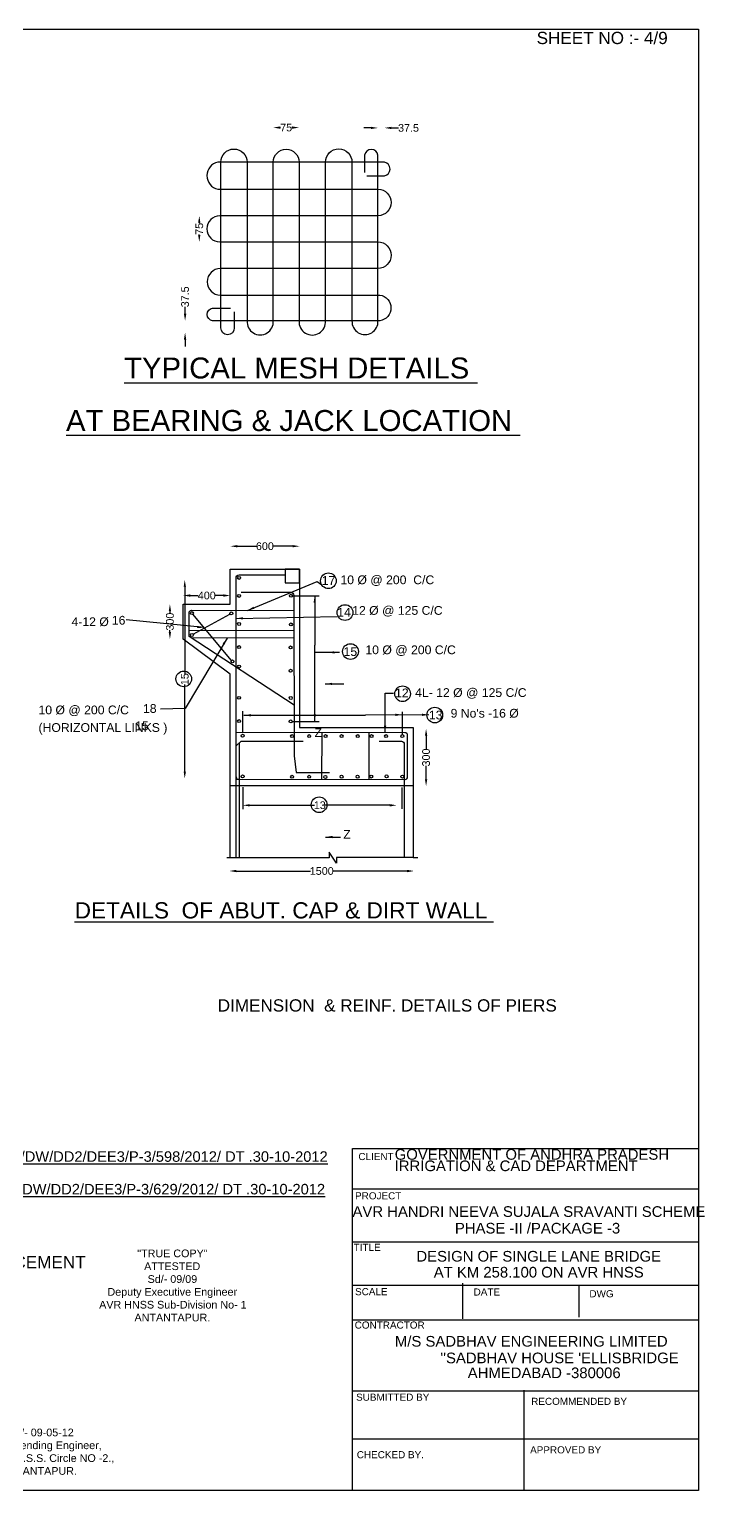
# Model space of a CAD drawing. Header units: millimetres. Extents: x 5124 to 5089730, y 2311 to 88862496.
# Drawn here: x 2551941 to 2561601, y 44414777 to 44435675 of the extents above; entities that cross this region are included whole.
import ezdxf

# ---------------------------------------------------------------- set-up
doc = ezdxf.new("R2010")
doc.units = ezdxf.units.MM
doc.header["$MEASUREMENT"] = 0
for name, color, linetype in [('DIMENSION', 7, 'Continuous'), ('DRAWING', 2, 'Continuous'), ('TEXT', 7, 'Continuous')]:
    doc.layers.add(name, color=color, linetype=linetype)
doc.styles.get("Standard").update_dxf_attribs({"font": 'arial.ttf'})
doc.dimstyles.get("Standard").update_dxf_attribs({"dimtxt": 110, "dimasz": 100, "dimexe": 0.18, "dimexo": 0.0625, "dimgap": 0.09, "dimtad": 0, "dimdec": 0, "dimzin": 0, "dimdsep": 46, "dimtxsty": 'Standard', "dimcen": 0.09, "dimse1": 1, "dimse2": 1, "dimadec": 0, "dimazin": 0, "dimtfac": 1, "dimtdec": 0, "dimtofl": 0, "dimtmove": 0, "dimatfit": 3, "dimfxl": 1, "dimtolj": 1, "dimtzin": 0, "dimarcsym": 0})

# ---------------------------------------------------------------- blocks, each defined once
blk = doc.blocks.new('*D87')
at = {"layer": 'Defpoints', "color": 0, "transparency": 16777216}
for p in [(2555800, 44434269), (2555431, 44433774), (2555800, 44433774)]:
    blk.add_point(p, dxfattribs=at)
at = {"layer": 'DIMENSION', "color": 0, "lineweight": -2, "transparency": 16777216}
for p, q in [((2555531, 44434269), (2555536, 44434269)), ((2555700, 44434269), (2555694, 44434269))]:
    blk.add_line(p, q, dxfattribs=at)
at = {"layer": 'DIMENSION', "color": 0, "transparency": 16777216}
for points in [[(2555531, 44434286), (2555531, 44434252), (2555431, 44434269)], [(2555700, 44434286), (2555700, 44434252), (2555800, 44434269)]]:
    blk.add_solid(points, dxfattribs=at)
at = {"layer": 'DIMENSION', "color": 0, "transparency": 16777216, "insert": (2555615, 44434269), "char_height": 110, "attachment_point": 5}
blk.add_mtext('\\A1;75', dxfattribs=at)
blk = doc.blocks.new('*D88')
at = {"layer": 'Defpoints', "color": 0, "transparency": 16777216}
for p in [(2557021, 44434264), (2556928, 44433774), (2557021, 44433774)]:
    blk.add_point(p, dxfattribs=at)
at = {"layer": 'DIMENSION', "color": 0, "lineweight": -2, "transparency": 16777216}
for p, q in [((2556828, 44434264), (2556728, 44434264)), ((2557121, 44434264), (2557221, 44434264))]:
    blk.add_line(p, q, dxfattribs=at)
at = {"layer": 'DIMENSION', "color": 0, "transparency": 16777216}
for points in [[(2556828, 44434281), (2556828, 44434248), (2556928, 44434264)], [(2557121, 44434281), (2557121, 44434248), (2557021, 44434264)]]:
    blk.add_solid(points, dxfattribs=at)
at = {"layer": 'DIMENSION', "color": 0, "transparency": 16777216, "insert": (2557365, 44434264), "char_height": 110, "attachment_point": 5}
blk.add_mtext('\\A1;37.5', dxfattribs=at)
blk = doc.blocks.new('*D89')
at = {"layer": 'Defpoints', "color": 0, "transparency": 16777216}
for p in [(2554373, 44433008), (2554681, 44433008), (2554723, 44432634)]:
    blk.add_point(p, dxfattribs=at)
at = {"layer": 'DIMENSION', "color": 0, "lineweight": -2, "transparency": 16777216}
for p, q in [((2554373, 44432908), (2554373, 44432900)), ((2554373, 44432734), (2554373, 44432742))]:
    blk.add_line(p, q, dxfattribs=at)
at = {"layer": 'DIMENSION', "color": 0, "transparency": 16777216}
for points in [[(2554356, 44432908), (2554389, 44432908), (2554373, 44433008)], [(2554356, 44432734), (2554389, 44432734), (2554373, 44432634)]]:
    blk.add_solid(points, dxfattribs=at)
at = {"layer": 'DIMENSION', "color": 0, "transparency": 16777216, "insert": (2554373, 44432821), "char_height": 110, "attachment_point": 5, "rotation": 90}
blk.add_mtext('\\A1;75', dxfattribs=at)
blk = doc.blocks.new('*D90')
at = {"layer": 'Defpoints', "color": 0, "transparency": 16777216}
for p in [(2554170, 44431506), (2554681, 44431506), (2554706, 44431338)]:
    blk.add_point(p, dxfattribs=at)
at = {"layer": 'DIMENSION', "color": 0, "lineweight": -2, "transparency": 16777216}
for p, q in [((2554170, 44431606), (2554170, 44431706)), ((2554170, 44431238), (2554170, 44431138))]:
    blk.add_line(p, q, dxfattribs=at)
at = {"layer": 'DIMENSION', "color": 0, "transparency": 16777216}
for points in [[(2554153, 44431606), (2554187, 44431606), (2554170, 44431506)], [(2554153, 44431238), (2554187, 44431238), (2554170, 44431338)]]:
    blk.add_solid(points, dxfattribs=at)
at = {"layer": 'DIMENSION', "color": 0, "transparency": 16777216, "insert": (2554170, 44431849), "char_height": 110, "attachment_point": 5, "rotation": 90}
blk.add_mtext('\\A1;37.5', dxfattribs=at)
blk = doc.blocks.new('*D91')
at = {"layer": 'Defpoints', "color": 0, "transparency": 16777216}
for p in [(2555807, 44428283), (2554816, 44427955), (2555807, 44427955)]:
    blk.add_point(p, dxfattribs=at)
at = {"layer": 'DIMENSION', "color": 0, "lineweight": -2, "transparency": 16777216}
for p, q in [((2554916, 44428283), (2555190, 44428283)), ((2555707, 44428283), (2555433, 44428283))]:
    blk.add_line(p, q, dxfattribs=at)
at = {"layer": 'DIMENSION', "color": 0, "transparency": 16777216}
for points in [[(2554916, 44428300), (2554916, 44428267), (2554816, 44428283)], [(2555707, 44428300), (2555707, 44428267), (2555807, 44428283)]]:
    blk.add_solid(points, dxfattribs=at)
at = {"layer": 'DIMENSION', "color": 0, "transparency": 16777216, "insert": (2555311, 44428283), "char_height": 110, "attachment_point": 5}
blk.add_mtext('\\A1;600', dxfattribs=at)
blk = doc.blocks.new('*D92')
at = {"layer": 'Defpoints', "color": 0, "transparency": 16777216}
for p in [(2554816, 44427578), (2554143, 44427455), (2554816, 44427455)]:
    blk.add_point(p, dxfattribs=at)
at = {"layer": 'DIMENSION', "color": 0, "lineweight": -2, "transparency": 16777216}
for p, q in [((2554243, 44427578), (2554356, 44427578)), ((2554716, 44427578), (2554603, 44427578))]:
    blk.add_line(p, q, dxfattribs=at)
at = {"layer": 'DIMENSION', "color": 0, "transparency": 16777216}
for points in [[(2554243, 44427595), (2554243, 44427561), (2554143, 44427578)], [(2554716, 44427595), (2554716, 44427561), (2554816, 44427578)]]:
    blk.add_solid(points, dxfattribs=at)
at = {"layer": 'DIMENSION', "color": 0, "transparency": 16777216, "insert": (2554480, 44427578), "char_height": 110, "attachment_point": 5}
blk.add_mtext('\\A1;400', dxfattribs=at)
blk = doc.blocks.new('*D93')
at = {"layer": 'Defpoints', "color": 0, "transparency": 16777216}
for p in [(2553953, 44427455), (2554143, 44427455), (2554143, 44426955)]:
    blk.add_point(p, dxfattribs=at)
at = {"layer": 'DIMENSION', "color": 0, "lineweight": -2, "transparency": 16777216}
for p, q in [((2553953, 44427355), (2553953, 44427326)), ((2553953, 44427055), (2553953, 44427084))]:
    blk.add_line(p, q, dxfattribs=at)
at = {"layer": 'DIMENSION', "color": 0, "transparency": 16777216}
for points in [[(2553936, 44427355), (2553969, 44427355), (2553953, 44427455)], [(2553936, 44427055), (2553969, 44427055), (2553953, 44426955)]]:
    blk.add_solid(points, dxfattribs=at)
at = {"layer": 'DIMENSION', "color": 0, "transparency": 16777216, "insert": (2553953, 44427205), "char_height": 110, "attachment_point": 5, "rotation": 90}
blk.add_mtext('\\A1;300', dxfattribs=at)
blk = doc.blocks.new('*D94')
at = {"layer": 'Defpoints', "color": 0, "transparency": 16777216}
for p in [(2554816, 44427803), (2554165, 44424961), (2554816, 44424961)]:
    blk.add_point(p, dxfattribs=at)
at = {"layer": 'DIMENSION', "color": 0, "lineweight": -2, "transparency": 16777216}
for p, q in [((2554165, 44427703), (2554165, 44426456)), ((2554165, 44425061), (2554165, 44426308))]:
    blk.add_line(p, q, dxfattribs=at)
at = {"layer": 'DIMENSION', "color": 0, "transparency": 16777216}
for points in [[(2554149, 44427703), (2554182, 44427703), (2554165, 44427803)], [(2554149, 44425061), (2554182, 44425061), (2554165, 44424961)]]:
    blk.add_solid(points, dxfattribs=at)
at = {"layer": 'DIMENSION', "color": 0, "transparency": 16777216, "insert": (2554165, 44426382), "char_height": 110, "attachment_point": 5, "rotation": 90}
blk.add_mtext('\\A1;15', dxfattribs=at)
blk = doc.blocks.new('*D95')
at = {"layer": 'Defpoints', "color": 0, "transparency": 16777216}
for p in [(2554995, 44424602), (2557197, 44424602), (2557197, 44424579)]:
    blk.add_point(p, dxfattribs=at)
at = {"layer": 'DIMENSION', "color": 0, "lineweight": -2, "transparency": 16777216}
for p, q in [((2555095, 44424579), (2556022, 44424579)), ((2557097, 44424579), (2556170, 44424579))]:
    blk.add_line(p, q, dxfattribs=at)
at = {"layer": 'DIMENSION', "color": 0, "transparency": 16777216}
for points in [[(2555095, 44424595), (2555095, 44424562), (2554995, 44424579)], [(2557097, 44424595), (2557097, 44424562), (2557197, 44424579)]]:
    blk.add_solid(points, dxfattribs=at)
at = {"layer": 'DIMENSION', "color": 0, "transparency": 16777216, "insert": (2556096, 44424579), "char_height": 110, "attachment_point": 5}
blk.add_mtext('\\A1;13', dxfattribs=at)
blk = doc.blocks.new('*D96')
at = {"layer": 'Defpoints', "color": 0, "transparency": 16777216}
for p in [(2554803, 44423631), (2557444, 44423639), (2557444, 44423631)]:
    blk.add_point(p, dxfattribs=at)
at = {"layer": 'DIMENSION', "color": 0, "lineweight": -2, "transparency": 16777216}
for p, q in [((2554903, 44423639), (2555965, 44423639)), ((2557344, 44423639), (2556283, 44423639))]:
    blk.add_line(p, q, dxfattribs=at)
at = {"layer": 'DIMENSION', "color": 0, "transparency": 16777216}
for points in [[(2554903, 44423656), (2554903, 44423622), (2554803, 44423639)], [(2557344, 44423656), (2557344, 44423622), (2557444, 44423639)]]:
    blk.add_solid(points, dxfattribs=at)
at = {"layer": 'DIMENSION', "color": 0, "transparency": 16777216, "insert": (2556124, 44423639), "char_height": 110, "attachment_point": 5}
blk.add_mtext('\\A1;1500', dxfattribs=at)
blk = doc.blocks.new('*D98')
at = {"layer": 'Defpoints', "color": 0, "transparency": 16777216}
for p in [(2557616, 44425674), (2557648, 44425674), (2557648, 44424851)]:
    blk.add_point(p, dxfattribs=at)
at = {"layer": 'DIMENSION', "color": 0, "lineweight": -2, "transparency": 16777216}
for p, q in [((2557616, 44425574), (2557616, 44425383)), ((2557616, 44424951), (2557616, 44425141))]:
    blk.add_line(p, q, dxfattribs=at)
at = {"layer": 'DIMENSION', "color": 0, "transparency": 16777216}
for points in [[(2557600, 44425574), (2557633, 44425574), (2557616, 44425674)], [(2557600, 44424951), (2557633, 44424951), (2557616, 44424851)]]:
    blk.add_solid(points, dxfattribs=at)
at = {"layer": 'DIMENSION', "color": 0, "transparency": 16777216, "insert": (2557616, 44425262), "char_height": 110, "attachment_point": 5, "rotation": 90}
blk.add_mtext('\\A1;300', dxfattribs=at)

msp = doc.modelspace()

# ---------------------------------------------------------------- linework, layer by layer
at = {"layer": 'DIMENSION', "color": 0}
for centre in [(2556219.4, 44427788.7), (2556456.7, 44427335), (2556535.2, 44426777.4), (2554150.5, 44426386.2), (2557280.4, 44426173.1), (2557740.7, 44425869.2), (2556086.4, 44424586)]:
    msp.add_circle(centre, 112.1, dxfattribs=at)
at = {"layer": 'DRAWING', "color": 0}
for points in [[(2532635.2, 44435675.3), (2561511.4, 44435675.3), (2561511.4, 44414779.2), (2532635.2, 44414779.2)], [(2555806.5, 44427955.5), (2555600.6, 44427955.5), (2555600.6, 44427759.8), (2555806.5, 44427759.8)]]:
    msp.add_lwpolyline(points, close=True, dxfattribs=at)
for points in [[(2554874, 44431633.1), (2554874, 44431403.7, -1), (2554680.8, 44431403.7), (2554680.8, 44433774.5, -1), (2555056.8, 44433774.5), (2555056.8, 44431506.1, 1.0791638), (2555430.6, 44431506.1), (2555430.6, 44433774.5, -1), (2555799.6, 44433774.5), (2555799.6, 44431506.1, 1.0803483), (2556176.8, 44431506.1), (2556176.8, 44433774.5, -1), (2556556.4, 44433774.5), (2556556.4, 44431506.1, 1.0561942), (2556928.3, 44431506.1), (2556928.3, 44433873.5, 0.8817467), (2556737.8, 44433873.5), (2556737.8, 44433625.1)], [(2556770.6, 44433578.2), (2557021.4, 44433578.2, 0.806634), (2557021.4, 44433774.5), (2554639.9, 44433774.5, 0.8166518), (2554639.9, 44433389), (2556930.7, 44433389, -0.9654408), (2556930.7, 44433008), (2554668.4, 44433008, 1), (2554668.4, 44432634), (2556927.4, 44432634, -1), (2556927.4, 44432254.2), (2554676, 44432254.2, 1), (2554676, 44431874), (2556954, 44431874, -0.8647163), (2556954, 44431506.1), (2554562, 44431506.1, -0.8431059), (2554562, 44431688.1), (2554819.6, 44431688.1)], [(2554897.9, 44423827.2), (2554897.9, 44427829.7, -0.4326984), (2554942.8, 44427871.9), (2555600.6, 44427871.9)], [(2554974, 44427626.5), (2555680.8, 44427626.5, -0.45261), (2555723, 44427578.5), (2555729.6, 44425283.6), (2555759.5, 44425047.5), (2556236.4, 44425047.5)], [(2555727.5, 44426011.6), (2554228, 44426994.1), (2554228, 44427329.4, -0.3644182), (2554259.9, 44427367.4), (2555723.6, 44427364.8)], [(2554897.9, 44424987.7), (2554904.2, 44424962.5), (2554911.8, 44424953.5), (2554939.2, 44424951.5), (2557315.4, 44424947.5, 0.4390165), (2557351.9, 44424987.1), (2557351.9, 44425580, 0.4570393), (2557311.7, 44425614.8), (2554897.9, 44425621.8)], [(2556943.9, 44425494.3), (2557264, 44425494.3, -0.4519364), (2557303.1, 44425449.9), (2557303.1, 44423831.4)]]:
    msp.add_lwpolyline(points, format="xyb", dxfattribs=at)
for points in [[(2554816.4, 44423827.2), (2554816.4, 44426452), (2554143.3, 44426954.7), (2554143.3, 44427455.1), (2554816.1, 44427455.1), (2554816.2, 44427955.5)], [(2554816.2, 44427955.5), (2555806.5, 44427955.5), (2555806.5, 44425692.5), (2557431, 44425692.5), (2557431, 44423831.4), (2557498, 44423831.4)], [(2555704.3, 44427574.3), (2556086.9, 44427574.3)], [(2554833.2, 44426651), (2554280.9, 44427311)], [(2554285.2, 44427025.6), (2554812, 44427311.8)], [(2554228, 44427078.3), (2555724.4, 44427082.7)], [(2555724.7, 44426970.9), (2554264.6, 44426970.1)], [(2554995.8, 44425621.6), (2554995.8, 44425925.3)], [(2557279.4, 44425588.6), (2557279.4, 44425915.9)], [(2555700.9, 44425777.4), (2556085.3, 44425777.4)], [(2554897.9, 44425430.1), (2554972.1, 44425493.5), (2555859.6, 44425493.5)], [(2554948.8, 44423827.2), (2554948.8, 44425477.8)], [(2556127.3, 44424949.5), (2556129.3, 44425618.2)], [(2556798.9, 44425616.3), (2556797.7, 44424948.4)], [(2554816.4, 44424863), (2557431, 44424863)], [(2554994.7, 44424837), (2554994.7, 44424525)], [(2557270, 44424832.9), (2557270, 44424528.6)], [(2557431, 44423831.4), (2556333.7, 44423831.4), (2556333.7, 44423749.6), (2556227.8, 44423908.1), (2556227.8, 44423827.2), (2554766.6, 44423827.2)]]:
    msp.add_lwpolyline(points, dxfattribs=at)
for centre in [(2554941.6, 44427829.6), (2554941.6, 44427572.1), (2555683, 44427574.3), (2554267.2, 44427327.3), (2554830.7, 44427322), (2554941.6, 44427171), (2555682.8, 44427165.2), (2554267.4, 44427014), (2554941.6, 44426840.2), (2555678.5, 44426835.4), (2554847.6, 44426635.4), (2554941.6, 44426561.7), (2555679, 44426501.6), (2554941.6, 44426115.1), (2555680.5, 44426113.4), (2554941.6, 44425782.7), (2555679.7, 44425777.4), (2554992.8, 44425572.3), (2555700.3, 44425567.8), (2555944.4, 44425567.6), (2556178.5, 44425567.6), (2556407.9, 44425567.6), (2556638.9, 44425567.6), (2556837, 44425567.6), (2557043.7, 44425567.6), (2557276.3, 44425567.6), (2554993, 44424991.6), (2555700.8, 44424986.3), (2555944.4, 44424986.3), (2556175.8, 44424983.1), (2556407.6, 44424987.4), (2556636.6, 44424987.4), (2556832.2, 44424990), (2557051.1, 44424992.4), (2557276.9, 44424990)]:
    msp.add_circle(centre, 21.2, dxfattribs=at)
at = {"layer": 'TEXT', "color": 0}
msp.add_lwpolyline([(2561511.4, 44414779.2), (2556563.6, 44414779.2), (2556563.6, 44419670), (2561511.4, 44419670)], close=True, dxfattribs=at)
for points in [[(2556563.6, 44419094.9), (2561511.4, 44419094.9)], [(2556563.6, 44418335), (2561511.4, 44418335)], [(2556563.6, 44417716.9), (2561511.4, 44417716.9)], [(2558143.5, 44417234.7), (2558143.5, 44417745.1)], [(2559805.9, 44417257.4), (2559805.9, 44417722.4)], [(2556563.6, 44417223.6), (2561511.4, 44417223.6)], [(2556563.6, 44416205.9), (2561511.4, 44416205.9)], [(2559017.7, 44414777.3), (2559017.7, 44416217.7)], [(2556563.6, 44415519.7), (2561511.4, 44415519.7)]]:
    msp.add_lwpolyline(points, dxfattribs=at)

# ---------------------------------------------------------------- texts
at = {"layer": 'DIMENSION', "insert": (2550691.5, 44415666.2), "char_height": 110, "width": 2818.131, "attachment_point": 1}
msp.add_mtext('\\pi946.74;Sd/- 09-05-12\\P\\pi552.18;Superintending Engineer,\\P\\pi365.64;A.V.R   H.N.S.S. Circle NO -2.,\\P\\pi899.17; ANANTAPUR.', dxfattribs=at)
at = {"layer": 'TEXT', "color": 0}
for s, height, p in [('SHEET NO :- 4/9', 175, (2559197, 44435463.1)), ('%%UTYPICAL MESH DETAILS ', 300, (2553297.2, 44430681.3)), ('%%UAT BEARING & JACK LOCATION ', 300, (2552467.1, 44429930.4)), ('17', 125, (2556124, 44427730.7)), ('10 Ø @ 200  C/C ', 125, (2556391.3, 44427740.2)), ('14', 125, (2556346.4, 44427277)), ('12 Ø @ 125 C/C', 125, (2556559.5, 44427302.5)), ('4-12 Ø ', 125, (2552545.5, 44427140.9)), ('16', 125, (2553122.6, 44427161.9)), ('15 ', 125, (2556436.5, 44426713.7)), ('10 Ø @ 200 C/C ', 125, (2556748.4, 44426739.2)), ('12 ', 125, (2557172.5, 44426122.5)), ('4L- 12 Ø @ 125 C/C', 125, (2557459.3, 44426127.9)), ('10 Ø @ 200 C/C ', 125, (2552073.3, 44425879.8)), ('18 ', 125, (2553567.7, 44425900.4)), ('13 ', 125, (2557656.7, 44425806.6)), ("9 No's -16 Ø ", 125, (2557966.8, 44425832.2)), ('(HORIZONTAL LINKS )', 125, (2552073.3, 44425628.1)), ('15', 125, (2553455.5, 44425652.5)), ('Z', 125, (2556020.6, 44425555.4)), ('Z', 125, (2556432.5, 44424101.8)), ('%%UDETAILS  OF ABUT. CAP & DIRT WALL ', 231.805, (2552590.5, 44422960.6)), ('DIMENSION  & REINF. DETAILS OF PIERS ', 175, (2554636.6, 44421629.6)), ('%%UDR.NO :CE/TGP/SKHT/DW/DD2/DEE3/P-3/598/2012/ DT .30-10-2012', 150, (2549630.1, 44419481.3)), ('CLIENT ', 101.52, (2556647.9, 44419505.8)), ('GOVERNMENT OF ANDHRA PRADESH ', 152.276, (2557167, 44419510.7)), ('IRRIGATION & CAD DEPARTMENT ', 152.276, (2557167, 44419347.6)), ('%%UDR.NO :CE/TGP/SKHT/DW/DD2/DEE3/P-3/629/2012/ DT .30-10-2012', 150, (2549592.9, 44419015.1)), ('PROJECT ', 101.52, (2556600.3, 44418944.1)), ('AVR HANDRI NEEVA SUJALA SRAVANTI SCHEME ', 152.276, (2556563.6, 44418693.6)), ('PHASE -II /PACKAGE -3', 152.276, (2558028.2, 44418455.7)), ('BOTTOM REINFORCEMENT ', 175, (2549502.1, 44417959.9)), ('TITLE ', 101.52, (2556580.4, 44418207.9)), ('DESIGN OF SINGLE LANE BRIDGE ', 152.276, (2557477.8, 44418054.3)), ('AT KM 258.100 ON AVR HNSS', 152.276, (2557725.8, 44417826.4)), ('SCALE ', 101.52, (2556600.3, 44417573.7)), ('DATE ', 101.52, (2558295.9, 44417568.7)), ('DWG', 101.52, (2559951.9, 44417544)), ('CONTRACTOR', 101.52, (2556595.2, 44417096.2)), ('M/S SADBHAV ENGINEERING LIMITED ', 152.276, (2557170.3, 44416838.6)), ("''SADBHAV HOUSE 'ELLISBRIDGE ", 152.276, (2557819.8, 44416600.7)), ('AHMEDABAD -380006', 152.276, (2558211.5, 44416387.6)), ('SUBMITTED BY ', 101.517, (2556615, 44416064.6)), ('RECOMMENDED BY', 101.517, (2559118.8, 44416005.2)), ('CHECKED BY.', 101.517, (2556624.9, 44415242.1)), ('APPROVED BY ', 101.517, (2559104, 44415311.5))]:
    msp.add_text(s, height=height, dxfattribs=at).set_placement(p)
at = {"layer": 'TEXT', "color": 0, "insert": (2552926.8, 44418226.4), "char_height": 110, "width": 2109.584, "attachment_point": 1}
msp.add_mtext('\\pi559.12;"TRUE COPY" \\P\\pi657.6;ATTESTED  \\P\\pi707.08;Sd/- 09/09\\P\\pi132.85;Deputy Executive Engineer  \\P\\pi14.219;AVR HNSS Sub-Division No- 1 \\P\\pi519.31;ANTANTAPUR.', dxfattribs=at)

# ---------------------------------------------------------------- dimensions: what is measured, and where the dimension line sits
at = {"layer": 'DIMENSION', "color": 0}
for base, p1, p2, text, picture, middle in [((2555799.6, 44434268.9), (2555430.6, 44433774.5), (2555799.6, 44433774.5), '75', '*D87', (2555615.1, 44434268.9)), ((2557021.4, 44434264.4), (2556928.3, 44433774.5), (2557021.4, 44433774.5), '37.5', '*D88', (2557364.7, 44434264.4)), ((2555806.5, 44428283.4), (2554816.2, 44427955.5), (2555806.5, 44427955.5), '600', '*D91', (2555311.4, 44428283.4)), ((2554816.1, 44427577.8), (2554143.3, 44427455.1), (2554816.1, 44427455.1), '400', '*D92', (2554479.7, 44427577.8)), ((2557197.1, 44424578.6), (2554994.7, 44424602.2), (2557197.1, 44424602.2), '13', '*D95', (2556095.9, 44424578.6)), ((2557444.3, 44423639.1), (2554803.5, 44423631.3), (2557444.3, 44423631.3), '1500', '*D96', (2556123.9, 44423639.1))]:
    dim = msp.add_linear_dim(base=base, p1=p1, p2=p2, text=text, dimstyle='Standard', dxfattribs=at)
    dim.commit()
    dim.dimension.update_dxf_attribs({"geometry": picture, "text_midpoint": middle})
for base, p1, p2, text, picture, middle in [((2554372.6, 44433008), (2554723.4, 44432634), (2554680.8, 44433008), '75', '*D89', (2554372.6, 44432821)), ((2554169.9, 44431506.1), (2554706.2, 44431338.4), (2554680.8, 44431506.1), '37.5', '*D90', (2554169.9, 44431849.4)), ((2554165.4, 44424961), (2554816.2, 44427802.6), (2554816.4, 44424961), '15', '*D94', (2554165.4, 44426381.8)), ((2553952.7, 44427455.1), (2554143.3, 44426954.7), (2554143.3, 44427455.1), '300', '*D93', (2553952.7, 44427204.9)), ((2557616.3, 44425673.5), (2557648, 44424850.6), (2557648, 44425673.5), '300', '*D98', (2557616.3, 44425262.1))]:
    dim = msp.add_linear_dim(base=base, p1=p1, p2=p2, angle=90, text=text, dimstyle='Standard', dxfattribs=at)
    dim.commit()
    dim.dimension.update_dxf_attribs({"geometry": picture, "text_midpoint": middle})

# ---------------------------------------------------------------- leaders
for points in [[(2555063.3, 44427366), (2556060.4, 44427778), (2556124, 44427730.7)], [(2556023.5, 44427574.3), (2556023.5, 44426870.5)], [(2554442.8, 44427118.7), (2553326.2, 44427230.8)], [(2554897.9, 44427250.1), (2556346.4, 44427277)], [(2554772.5, 44426970), (2554171.3, 44425962.8), (2553817, 44425954.8)], [(2556023.5, 44425777.4), (2556023.5, 44426870.5)], [(2556378.8, 44426764.4), (2556013.3, 44426764.4)], [(2556172.1, 44426314.6), (2556437.6, 44426314.6)], [(2557030.1, 44425615.6), (2557030.1, 44426180.7), (2557147.9, 44426180.7)], [(2555011.9, 44425865.8), (2556750.9, 44425865.8)], [(2557277, 44425873.7), (2556750.9, 44425865.8)], [(2557656.7, 44425874), (2557279.4, 44425866.6)], [(2556178.3, 44424124.9), (2556390.9, 44424124.9)]]:
    msp.add_leader(points, dimstyle='Standard', override={"dimgap": 0.09, "dimtad": 0}, dxfattribs=at)

doc.saveas('drawing.dxf')
